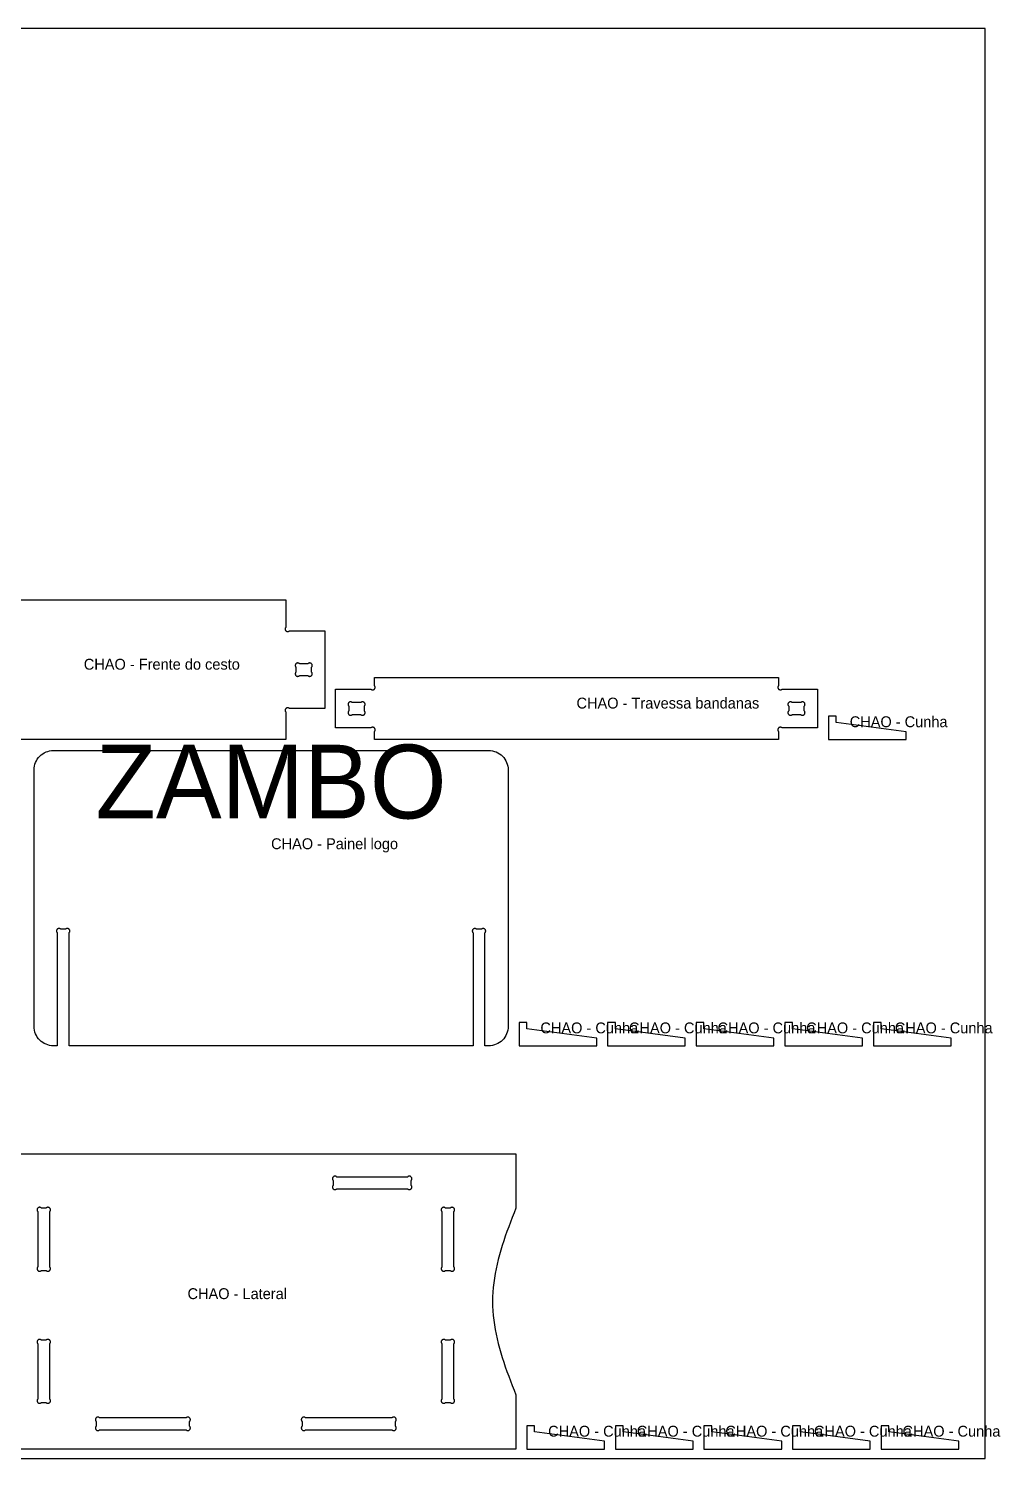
# Model space of a CAD drawing. Header units: millimetres. Extents: x 0 to 2769, y 0 to 1840.
# Drawn here: x 1519 to 2769, y 0 to 1840 of the extents above; entities that cross this region are included whole.
import ezdxf
from ezdxf.enums import TextEntityAlignment as Align

# ---------------------------------------------------------------- set-up
doc = ezdxf.new("R2010")
doc.units = ezdxf.units.MM
for name, color, linetype in [('CHAPA_NAO_CORTAR', 8, 'Continuous'), ('CORTE_EXTERNO', 1, 'Continuous'), ('CORTE_INTERNO', 5, 'Continuous'), ('ETIQUETAS_NAO_CORTAR', 8, 'Continuous'), ('GRAVACAO', 3, 'Continuous')]:
    doc.layers.add(name, color=color, linetype=linetype)

msp = doc.modelspace()

# ---------------------------------------------------------------- linework, layer by layer
at = {"layer": 'CHAPA_NAO_CORTAR'}
msp.add_lwpolyline([(0, 0), (2750, 0), (2750, 1840), (0, 1840)], close=True, dxfattribs=at)
at = {"layer": 'CORTE_EXTERNO'}
for points in [[(1330, 1105), (1850, 1105), (1850, 1069.6), (1849.8, 1069.4), (1849.6, 1069.1), (1849.4, 1068.8), (1849.3, 1068.5), (1849.2, 1068.2), (1849.1, 1067.9), (1849.1, 1067.6), (1849, 1067.3), (1849.1, 1067), (1849.1, 1066.7), (1849.2, 1066.4), (1849.3, 1066.1), (1849.4, 1065.8), (1849.6, 1065.5), (1849.8, 1065.2), (1850, 1065), (1850.2, 1064.8), (1850.5, 1064.6), (1850.8, 1064.4), (1851.1, 1064.3), (1851.4, 1064.2), (1851.7, 1064.1), (1852, 1064.1), (1852.3, 1064), (1852.6, 1064.1), (1852.9, 1064.1), (1853.2, 1064.2), (1853.5, 1064.3), (1853.8, 1064.4), (1854.1, 1064.6), (1854.4, 1064.8), (1854.6, 1065), (1900, 1065), (1900, 965), (1854.6, 965), (1854.4, 965.2), (1854.1, 965.4), (1853.8, 965.6), (1853.5, 965.7), (1853.2, 965.8), (1852.9, 965.9), (1852.6, 965.9), (1852.3, 966), (1852, 965.9), (1851.7, 965.9), (1851.4, 965.8), (1851.1, 965.7), (1850.8, 965.6), (1850.5, 965.4), (1850.2, 965.2), (1850, 965), (1849.8, 964.8), (1849.6, 964.5), (1849.4, 964.2), (1849.3, 963.9), (1849.2, 963.6), (1849.1, 963.3), (1849.1, 963), (1849, 962.7), (1849.1, 962.4), (1849.1, 962.1), (1849.2, 961.8), (1849.3, 961.5), (1849.4, 961.2), (1849.6, 960.9), (1849.8, 960.6), (1850, 960.4), (1850, 925), (1330, 925)], [(646, 392), (2146, 392), (2146, 322), (2146, 322), (2143.6, 316), (2141.3, 310), (2139, 304), (2136.7, 298), (2134.5, 292), (2132.4, 286), (2130.3, 280), (2128.4, 274), (2126.5, 268), (2124.8, 262), (2123.2, 256), (2121.7, 250), (2120.4, 244), (2119.3, 238), (2118.3, 232), (2117.5, 226), (2116.8, 220), (2116.4, 214), (2116.1, 208), (2116, 202), (2116.1, 196), (2116.4, 190), (2116.8, 184), (2117.5, 178), (2118.3, 172), (2119.3, 166), (2120.4, 160), (2121.7, 154), (2123.2, 148), (2124.8, 142), (2126.5, 136), (2128.4, 130), (2130.3, 124), (2132.4, 118), (2134.5, 112), (2136.7, 106), (2139, 100), (2141.3, 94), (2143.6, 88), (2146, 82), (2146, 12), (646, 12)]]:
    msp.add_lwpolyline(points, dxfattribs=at)
for points in [[(1914, 940), (1914, 990), (1959.4, 990), (1959.6, 989.8), (1959.9, 989.6), (1960.2, 989.4), (1960.5, 989.3), (1960.8, 989.2), (1961.1, 989.1), (1961.4, 989.1), (1961.7, 989), (1962, 989.1), (1962.3, 989.1), (1962.6, 989.2), (1962.9, 989.3), (1963.2, 989.4), (1963.5, 989.6), (1963.8, 989.8), (1964, 990), (1964.2, 990.2), (1964.4, 990.5), (1964.6, 990.8), (1964.7, 991.1), (1964.8, 991.4), (1964.9, 991.7), (1964.9, 992), (1965, 992.3), (1964.9, 992.6), (1964.9, 992.9), (1964.8, 993.2), (1964.7, 993.5), (1964.6, 993.8), (1964.4, 994.1), (1964.2, 994.4), (1964, 994.6), (1964, 1005), (2484, 1005), (2484, 994.6), (2483.8, 994.4), (2483.6, 994.1), (2483.4, 993.8), (2483.3, 993.5), (2483.2, 993.2), (2483.1, 992.9), (2483.1, 992.6), (2483, 992.3), (2483.1, 992), (2483.1, 991.7), (2483.2, 991.4), (2483.3, 991.1), (2483.4, 990.8), (2483.6, 990.5), (2483.8, 990.2), (2484, 990), (2484.2, 989.8), (2484.5, 989.6), (2484.8, 989.4), (2485.1, 989.3), (2485.4, 989.2), (2485.7, 989.1), (2486, 989.1), (2486.3, 989), (2486.6, 989.1), (2486.9, 989.1), (2487.2, 989.2), (2487.5, 989.3), (2487.8, 989.4), (2488.1, 989.6), (2488.4, 989.8), (2488.6, 990), (2534, 990), (2534, 940), (2488.6, 940), (2488.4, 940.2), (2488.1, 940.4), (2487.8, 940.6), (2487.5, 940.7), (2487.2, 940.8), (2486.9, 940.9), (2486.6, 940.9), (2486.3, 941), (2486, 940.9), (2485.7, 940.9), (2485.4, 940.8), (2485.1, 940.7), (2484.8, 940.6), (2484.5, 940.4), (2484.2, 940.2), (2484, 940), (2483.8, 939.8), (2483.6, 939.5), (2483.4, 939.2), (2483.3, 938.9), (2483.2, 938.6), (2483.1, 938.3), (2483.1, 938), (2483, 937.7), (2483.1, 937.4), (2483.1, 937.1), (2483.2, 936.8), (2483.3, 936.5), (2483.4, 936.2), (2483.6, 935.9), (2483.8, 935.6), (2484, 935.4), (2484, 925), (1964, 925), (1964, 935.4), (1964.2, 935.6), (1964.4, 935.9), (1964.6, 936.2), (1964.7, 936.5), (1964.8, 936.8), (1964.9, 937.1), (1964.9, 937.4), (1965, 937.7), (1964.9, 938), (1964.9, 938.3), (1964.8, 938.6), (1964.7, 938.9), (1964.6, 939.2), (1964.4, 939.5), (1964.2, 939.8), (1964, 940), (1963.8, 940.2), (1963.5, 940.4), (1963.2, 940.6), (1962.9, 940.7), (1962.6, 940.8), (1962.3, 940.9), (1962, 940.9), (1961.7, 941), (1961.4, 940.9), (1961.1, 940.9), (1960.8, 940.8), (1960.5, 940.7), (1960.2, 940.6), (1959.9, 940.4), (1959.6, 940.2), (1959.4, 940), (1914, 940)], [(2648, 925), (2648, 935), (2558, 947), (2558, 955), (2548, 955), (2548, 925), (2648, 925)], [(1555.8, 531), (1551, 531), (1548.5, 531.1), (1546.1, 531.5), (1543.7, 532.1), (1541.4, 532.9), (1539.2, 534), (1537.1, 535.2), (1535.1, 536.7), (1533.3, 538.3), (1531.7, 540.1), (1530.2, 542.1), (1529, 544.2), (1527.9, 546.4), (1527.1, 548.7), (1526.5, 551.1), (1526.1, 553.5), (1526, 556), (1526, 886), (1526.1, 888.5), (1526.5, 890.9), (1527.1, 893.3), (1527.9, 895.6), (1529, 897.8), (1530.2, 899.9), (1531.7, 901.9), (1533.3, 903.7), (1535.1, 905.3), (1537.1, 906.8), (1539.2, 908), (1541.4, 909.1), (1543.7, 909.9), (1546.1, 910.5), (1548.5, 910.9), (1551, 911), (2111, 911), (2113.5, 910.9), (2115.9, 910.5), (2118.3, 909.9), (2120.6, 909.1), (2122.8, 908), (2124.9, 906.8), (2126.9, 905.3), (2128.7, 903.7), (2130.3, 901.9), (2131.8, 899.9), (2133, 897.8), (2134.1, 895.6), (2134.9, 893.3), (2135.5, 890.9), (2135.9, 888.5), (2136, 886), (2136, 556), (2135.9, 553.5), (2135.5, 551.1), (2134.9, 548.7), (2134.1, 546.4), (2133, 544.2), (2131.8, 542.1), (2130.3, 540.1), (2128.7, 538.3), (2126.9, 536.7), (2124.9, 535.2), (2122.8, 534), (2120.6, 532.9), (2118.3, 532.1), (2115.9, 531.5), (2113.5, 531.1), (2111, 531), (2106.2, 531), (2106.2, 676.4), (2106.4, 676.6), (2106.6, 676.9), (2106.7, 677.2), (2106.9, 677.5), (2107, 677.8), (2107, 678.1), (2107.1, 678.4), (2107.1, 678.7), (2107.1, 679), (2107, 679.3), (2107, 679.6), (2106.9, 679.9), (2106.7, 680.2), (2106.6, 680.5), (2106.4, 680.8), (2106.2, 681), (2105.9, 681.2), (2105.7, 681.4), (2105.4, 681.6), (2105.1, 681.7), (2104.8, 681.8), (2104.5, 681.9), (2104.2, 681.9), (2103.9, 682), (2103.5, 681.9), (2103.2, 681.9), (2102.9, 681.8), (2102.6, 681.7), (2102.3, 681.6), (2102, 681.4), (2101.8, 681.2), (2101.6, 681), (2095.4, 681), (2095.2, 681.2), (2095, 681.4), (2094.7, 681.6), (2094.4, 681.7), (2094.1, 681.8), (2093.8, 681.9), (2093.5, 681.9), (2093.1, 682), (2092.8, 681.9), (2092.5, 681.9), (2092.2, 681.8), (2091.9, 681.7), (2091.6, 681.6), (2091.3, 681.4), (2091.1, 681.2), (2090.8, 681), (2090.6, 680.8), (2090.4, 680.5), (2090.3, 680.2), (2090.1, 679.9), (2090, 679.6), (2090, 679.3), (2089.9, 679), (2089.9, 678.7), (2089.9, 678.4), (2090, 678.1), (2090, 677.8), (2090.1, 677.5), (2090.3, 677.2), (2090.4, 676.9), (2090.6, 676.6), (2090.8, 676.4), (2090.8, 531), (1571.2, 531), (1571.2, 676.4), (1571.4, 676.6), (1571.6, 676.9), (1571.7, 677.2), (1571.9, 677.5), (1572, 677.8), (1572, 678.1), (1572.1, 678.4), (1572.1, 678.7), (1572.1, 679), (1572, 679.3), (1572, 679.6), (1571.9, 679.9), (1571.7, 680.2), (1571.6, 680.5), (1571.4, 680.8), (1571.2, 681), (1570.9, 681.2), (1570.7, 681.4), (1570.4, 681.6), (1570.1, 681.7), (1569.8, 681.8), (1569.5, 681.9), (1569.2, 681.9), (1568.9, 682), (1568.5, 681.9), (1568.2, 681.9), (1567.9, 681.8), (1567.6, 681.7), (1567.3, 681.6), (1567, 681.4), (1566.8, 681.2), (1566.6, 681), (1560.4, 681), (1560.2, 681.2), (1560, 681.4), (1559.7, 681.6), (1559.4, 681.7), (1559.1, 681.8), (1558.8, 681.9), (1558.5, 681.9), (1558.1, 682), (1557.8, 681.9), (1557.5, 681.9), (1557.2, 681.8), (1556.9, 681.7), (1556.6, 681.6), (1556.3, 681.4), (1556.1, 681.2), (1555.8, 681), (1555.6, 680.8), (1555.4, 680.5), (1555.3, 680.2), (1555.1, 679.9), (1555, 679.6), (1555, 679.3), (1554.9, 679), (1554.9, 678.7), (1554.9, 678.4), (1555, 678.1), (1555, 677.8), (1555.1, 677.5), (1555.3, 677.2), (1555.4, 676.9), (1555.6, 676.6), (1555.8, 676.4), (1555.8, 676.4), (1555.8, 531)], [(2250, 531), (2250, 541), (2160, 553), (2160, 561), (2150, 561), (2150, 531), (2250, 531)], [(2364, 531), (2364, 541), (2274, 553), (2274, 561), (2264, 561), (2264, 531), (2364, 531)], [(2478, 531), (2478, 541), (2388, 553), (2388, 561), (2378, 561), (2378, 531), (2478, 531)], [(2592, 531), (2592, 541), (2502, 553), (2502, 561), (2492, 561), (2492, 531), (2592, 531)], [(2706, 531), (2706, 541), (2616, 553), (2616, 561), (2606, 561), (2606, 531), (2706, 531)], [(2260, 12), (2260, 22), (2170, 34), (2170, 42), (2160, 42), (2160, 12), (2260, 12)], [(2374, 12), (2374, 22), (2284, 34), (2284, 42), (2274, 42), (2274, 12), (2374, 12)], [(2488, 12), (2488, 22), (2398, 34), (2398, 42), (2388, 42), (2388, 12), (2488, 12)], [(2602, 12), (2602, 22), (2512, 34), (2512, 42), (2502, 42), (2502, 12), (2602, 12)], [(2716, 12), (2716, 22), (2626, 34), (2626, 42), (2616, 42), (2616, 12), (2716, 12)]]:
    msp.add_lwpolyline(points, close=True, dxfattribs=at)
at = {"layer": 'CORTE_INTERNO'}
for points in [[(1878.4, 1007.4), (1878.6, 1007.1), (1878.9, 1006.9), (1879.2, 1006.8), (1879.5, 1006.6), (1879.8, 1006.5), (1880.1, 1006.5), (1880.4, 1006.4), (1880.7, 1006.4), (1881, 1006.4), (1881.3, 1006.5), (1881.6, 1006.5), (1881.9, 1006.6), (1882.2, 1006.8), (1882.5, 1006.9), (1882.8, 1007.1), (1883, 1007.4), (1883.2, 1007.6), (1883.4, 1007.8), (1883.6, 1008.1), (1883.7, 1008.4), (1883.8, 1008.7), (1883.9, 1009), (1883.9, 1009.3), (1884, 1009.6), (1883.9, 1010), (1883.9, 1010.3), (1883.8, 1010.6), (1883.7, 1010.9), (1883.6, 1011.2), (1883.4, 1011.5), (1883.2, 1011.7), (1883, 1011.9), (1883, 1018.1), (1883.2, 1018.3), (1883.4, 1018.5), (1883.6, 1018.8), (1883.7, 1019.1), (1883.8, 1019.4), (1883.9, 1019.7), (1883.9, 1020), (1884, 1020.4), (1883.9, 1020.7), (1883.9, 1021), (1883.8, 1021.3), (1883.7, 1021.6), (1883.6, 1021.9), (1883.4, 1022.2), (1883.2, 1022.4), (1883, 1022.6), (1882.8, 1022.9), (1882.5, 1023.1), (1882.2, 1023.2), (1881.9, 1023.4), (1881.6, 1023.5), (1881.3, 1023.5), (1881, 1023.6), (1880.7, 1023.6), (1880.4, 1023.6), (1880.1, 1023.5), (1879.8, 1023.5), (1879.5, 1023.4), (1879.2, 1023.2), (1878.9, 1023.1), (1878.6, 1022.9), (1878.4, 1022.6), (1867.6, 1022.6), (1867.4, 1022.9), (1867.1, 1023.1), (1866.8, 1023.2), (1866.5, 1023.4), (1866.2, 1023.5), (1865.9, 1023.5), (1865.6, 1023.6), (1865.3, 1023.6), (1865, 1023.6), (1864.7, 1023.5), (1864.4, 1023.5), (1864.1, 1023.4), (1863.8, 1023.2), (1863.5, 1023.1), (1863.2, 1022.9), (1863, 1022.6), (1862.8, 1022.4), (1862.6, 1022.2), (1862.4, 1021.9), (1862.3, 1021.6), (1862.2, 1021.3), (1862.1, 1021), (1862.1, 1020.7), (1862, 1020.4), (1862.1, 1020), (1862.1, 1019.7), (1862.2, 1019.4), (1862.3, 1019.1), (1862.4, 1018.8), (1862.6, 1018.5), (1862.8, 1018.3), (1863, 1018.1), (1863, 1011.9), (1862.8, 1011.7), (1862.6, 1011.5), (1862.4, 1011.2), (1862.3, 1010.9), (1862.2, 1010.6), (1862.1, 1010.3), (1862.1, 1010), (1862, 1009.6), (1862.1, 1009.3), (1862.1, 1009), (1862.2, 1008.7), (1862.3, 1008.4), (1862.4, 1008.1), (1862.6, 1007.8), (1862.8, 1007.6), (1863, 1007.4), (1863.2, 1007.1), (1863.5, 1006.9), (1863.8, 1006.8), (1864.1, 1006.6), (1864.4, 1006.5), (1864.7, 1006.5), (1865, 1006.4), (1865.3, 1006.4), (1865.6, 1006.4), (1865.9, 1006.5), (1866.2, 1006.5), (1866.5, 1006.6), (1866.8, 1006.8), (1867.1, 1006.9), (1867.4, 1007.1), (1867.6, 1007.4), (1878.4, 1007.4)], [(1946.4, 957.4), (1946.6, 957.1), (1946.9, 956.9), (1947.2, 956.8), (1947.5, 956.6), (1947.8, 956.5), (1948.1, 956.5), (1948.4, 956.4), (1948.7, 956.4), (1949, 956.4), (1949.3, 956.5), (1949.6, 956.5), (1949.9, 956.6), (1950.2, 956.8), (1950.5, 956.9), (1950.8, 957.1), (1951, 957.4), (1951.2, 957.6), (1951.4, 957.8), (1951.6, 958.1), (1951.7, 958.4), (1951.8, 958.7), (1951.9, 959), (1951.9, 959.3), (1952, 959.6), (1951.9, 960), (1951.9, 960.3), (1951.8, 960.6), (1951.7, 960.9), (1951.6, 961.2), (1951.4, 961.5), (1951.2, 961.7), (1951, 961.9), (1951, 968.1), (1951.2, 968.3), (1951.4, 968.5), (1951.6, 968.8), (1951.7, 969.1), (1951.8, 969.4), (1951.9, 969.7), (1951.9, 970), (1952, 970.4), (1951.9, 970.7), (1951.9, 971), (1951.8, 971.3), (1951.7, 971.6), (1951.6, 971.9), (1951.4, 972.2), (1951.2, 972.4), (1951, 972.6), (1950.8, 972.9), (1950.5, 973.1), (1950.2, 973.2), (1949.9, 973.4), (1949.6, 973.5), (1949.3, 973.5), (1949, 973.6), (1948.7, 973.6), (1948.4, 973.6), (1948.1, 973.5), (1947.8, 973.5), (1947.5, 973.4), (1947.2, 973.2), (1946.9, 973.1), (1946.6, 972.9), (1946.4, 972.6), (1935.6, 972.6), (1935.4, 972.9), (1935.1, 973.1), (1934.8, 973.2), (1934.5, 973.4), (1934.2, 973.5), (1933.9, 973.5), (1933.6, 973.6), (1933.3, 973.6), (1933, 973.6), (1932.7, 973.5), (1932.4, 973.5), (1932.1, 973.4), (1931.8, 973.2), (1931.5, 973.1), (1931.2, 972.9), (1931, 972.6), (1930.8, 972.4), (1930.6, 972.2), (1930.4, 971.9), (1930.3, 971.6), (1930.2, 971.3), (1930.1, 971), (1930.1, 970.7), (1930, 970.4), (1930.1, 970), (1930.1, 969.7), (1930.2, 969.4), (1930.3, 969.1), (1930.4, 968.8), (1930.6, 968.5), (1930.8, 968.3), (1931, 968.1), (1931, 961.9), (1930.8, 961.7), (1930.6, 961.5), (1930.4, 961.2), (1930.3, 960.9), (1930.2, 960.6), (1930.1, 960.3), (1930.1, 960), (1930, 959.6), (1930.1, 959.3), (1930.1, 959), (1930.2, 958.7), (1930.3, 958.4), (1930.4, 958.1), (1930.6, 957.8), (1930.8, 957.6), (1931, 957.4), (1931.2, 957.1), (1931.5, 956.9), (1931.8, 956.8), (1932.1, 956.6), (1932.4, 956.5), (1932.7, 956.5), (1933, 956.4), (1933.3, 956.4), (1933.6, 956.4), (1933.9, 956.5), (1934.2, 956.5), (1934.5, 956.6), (1934.8, 956.8), (1935.1, 956.9), (1935.4, 957.1), (1935.6, 957.4), (1946.4, 957.4)], [(2512.4, 957.4), (2512.6, 957.1), (2512.9, 956.9), (2513.2, 956.8), (2513.5, 956.6), (2513.8, 956.5), (2514.1, 956.5), (2514.4, 956.4), (2514.7, 956.4), (2515, 956.4), (2515.3, 956.5), (2515.6, 956.5), (2515.9, 956.6), (2516.2, 956.8), (2516.5, 956.9), (2516.8, 957.1), (2517, 957.4), (2517.2, 957.6), (2517.4, 957.8), (2517.6, 958.1), (2517.7, 958.4), (2517.8, 958.7), (2517.9, 959), (2517.9, 959.3), (2518, 959.6), (2517.9, 960), (2517.9, 960.3), (2517.8, 960.6), (2517.7, 960.9), (2517.6, 961.2), (2517.4, 961.5), (2517.2, 961.7), (2517, 961.9), (2517, 968.1), (2517.2, 968.3), (2517.4, 968.5), (2517.6, 968.8), (2517.7, 969.1), (2517.8, 969.4), (2517.9, 969.7), (2517.9, 970), (2518, 970.4), (2517.9, 970.7), (2517.9, 971), (2517.8, 971.3), (2517.7, 971.6), (2517.6, 971.9), (2517.4, 972.2), (2517.2, 972.4), (2517, 972.6), (2516.8, 972.9), (2516.5, 973.1), (2516.2, 973.2), (2515.9, 973.4), (2515.6, 973.5), (2515.3, 973.5), (2515, 973.6), (2514.7, 973.6), (2514.4, 973.6), (2514.1, 973.5), (2513.8, 973.5), (2513.5, 973.4), (2513.2, 973.2), (2512.9, 973.1), (2512.6, 972.9), (2512.4, 972.6), (2501.6, 972.6), (2501.4, 972.9), (2501.1, 973.1), (2500.8, 973.2), (2500.5, 973.4), (2500.2, 973.5), (2499.9, 973.5), (2499.6, 973.6), (2499.3, 973.6), (2499, 973.6), (2498.7, 973.5), (2498.4, 973.5), (2498.1, 973.4), (2497.8, 973.2), (2497.5, 973.1), (2497.2, 972.9), (2497, 972.6), (2496.8, 972.4), (2496.6, 972.2), (2496.4, 971.9), (2496.3, 971.6), (2496.2, 971.3), (2496.1, 971), (2496.1, 970.7), (2496, 970.4), (2496.1, 970), (2496.1, 969.7), (2496.2, 969.4), (2496.3, 969.1), (2496.4, 968.8), (2496.6, 968.5), (2496.8, 968.3), (2497, 968.1), (2497, 961.9), (2496.8, 961.7), (2496.6, 961.5), (2496.4, 961.2), (2496.3, 960.9), (2496.2, 960.6), (2496.1, 960.3), (2496.1, 960), (2496, 959.6), (2496.1, 959.3), (2496.1, 959), (2496.2, 958.7), (2496.3, 958.4), (2496.4, 958.1), (2496.6, 957.8), (2496.8, 957.6), (2497, 957.4), (2497.2, 957.1), (2497.5, 956.9), (2497.8, 956.8), (2498.1, 956.6), (2498.4, 956.5), (2498.7, 956.5), (2499, 956.4), (2499.3, 956.4), (2499.6, 956.4), (2499.9, 956.5), (2500.2, 956.5), (2500.5, 956.6), (2500.8, 956.8), (2501.1, 956.9), (2501.4, 957.1), (2501.6, 957.4), (2512.4, 957.4)], [(1915.4, 362.1), (1915.2, 362.4), (1915, 362.6), (1914.7, 362.7), (1914.4, 362.9), (1914.1, 363), (1913.8, 363), (1913.5, 363.1), (1913.1, 363.1), (1912.8, 363.1), (1912.5, 363), (1912.2, 363), (1911.9, 362.9), (1911.6, 362.7), (1911.3, 362.6), (1911.1, 362.4), (1910.8, 362.1), (1910.6, 361.9), (1910.4, 361.7), (1910.3, 361.4), (1910.1, 361.1), (1910, 360.8), (1910, 360.5), (1909.9, 360.2), (1909.9, 359.9), (1909.9, 359.5), (1910, 359.2), (1910, 358.9), (1910.1, 358.6), (1910.3, 358.3), (1910.4, 358), (1910.6, 357.8), (1910.8, 357.6), (1910.8, 351.4), (1910.6, 351.2), (1910.4, 351), (1910.3, 350.7), (1910.1, 350.4), (1910, 350.1), (1910, 349.8), (1909.9, 349.5), (1909.9, 349.1), (1909.9, 348.8), (1910, 348.5), (1910, 348.2), (1910.1, 347.9), (1910.3, 347.6), (1910.4, 347.3), (1910.6, 347.1), (1910.8, 346.9), (1911.1, 346.6), (1911.3, 346.4), (1911.6, 346.3), (1911.9, 346.1), (1912.2, 346), (1912.5, 346), (1912.8, 345.9), (1913.1, 345.9), (1913.5, 345.9), (1913.8, 346), (1914.1, 346), (1914.4, 346.1), (1914.7, 346.3), (1915, 346.4), (1915.2, 346.6), (1915.4, 346.9), (2006.6, 346.9), (2006.8, 346.6), (2007, 346.4), (2007.3, 346.3), (2007.6, 346.1), (2007.9, 346), (2008.2, 346), (2008.5, 345.9), (2008.9, 345.9), (2009.2, 345.9), (2009.5, 346), (2009.8, 346), (2010.1, 346.1), (2010.4, 346.3), (2010.7, 346.4), (2010.9, 346.6), (2011.2, 346.9), (2011.4, 347.1), (2011.6, 347.3), (2011.7, 347.6), (2011.9, 347.9), (2012, 348.2), (2012, 348.5), (2012.1, 348.8), (2012.1, 349.1), (2012.1, 349.5), (2012, 349.8), (2012, 350.1), (2011.9, 350.4), (2011.7, 350.7), (2011.6, 351), (2011.4, 351.2), (2011.2, 351.4), (2011.2, 357.6), (2011.4, 357.8), (2011.6, 358), (2011.7, 358.3), (2011.9, 358.6), (2012, 358.9), (2012, 359.2), (2012.1, 359.5), (2012.1, 359.9), (2012.1, 360.2), (2012, 360.5), (2012, 360.8), (2011.9, 361.1), (2011.7, 361.4), (2011.6, 361.7), (2011.4, 361.9), (2011.2, 362.1), (2010.9, 362.4), (2010.7, 362.6), (2010.4, 362.7), (2010.1, 362.9), (2009.8, 363), (2009.5, 363), (2009.2, 363.1), (2008.9, 363.1), (2008.5, 363.1), (2008.2, 363), (2007.9, 363), (2007.6, 362.9), (2007.3, 362.7), (2007, 362.6), (2006.8, 362.4), (2006.6, 362.1), (1915.4, 362.1)], [(1530.8, 246.4), (1530.6, 246.2), (1530.4, 246), (1530.3, 245.7), (1530.1, 245.4), (1530, 245.1), (1530, 244.8), (1529.9, 244.5), (1529.9, 244.1), (1529.9, 243.8), (1530, 243.5), (1530, 243.2), (1530.1, 242.9), (1530.3, 242.6), (1530.4, 242.3), (1530.6, 242.1), (1530.8, 241.8), (1531.1, 241.6), (1531.3, 241.4), (1531.6, 241.3), (1531.9, 241.1), (1532.2, 241), (1532.5, 241), (1532.8, 240.9), (1533.1, 240.9), (1533.5, 240.9), (1533.8, 241), (1534.1, 241), (1534.4, 241.1), (1534.7, 241.3), (1535, 241.4), (1535.2, 241.6), (1535.4, 241.8), (1541.6, 241.8), (1541.8, 241.6), (1542, 241.4), (1542.3, 241.3), (1542.6, 241.1), (1542.9, 241), (1543.2, 241), (1543.5, 240.9), (1543.9, 240.9), (1544.2, 240.9), (1544.5, 241), (1544.8, 241), (1545.1, 241.1), (1545.4, 241.3), (1545.7, 241.4), (1545.9, 241.6), (1546.2, 241.8), (1546.4, 242.1), (1546.6, 242.3), (1546.7, 242.6), (1546.9, 242.9), (1547, 243.2), (1547, 243.5), (1547.1, 243.8), (1547.1, 244.1), (1547.1, 244.5), (1547, 244.8), (1547, 245.1), (1546.9, 245.4), (1546.7, 245.7), (1546.6, 246), (1546.4, 246.2), (1546.2, 246.4), (1546.2, 317.6), (1546.4, 317.8), (1546.6, 318), (1546.7, 318.3), (1546.9, 318.6), (1547, 318.9), (1547, 319.2), (1547.1, 319.5), (1547.1, 319.9), (1547.1, 320.2), (1547, 320.5), (1547, 320.8), (1546.9, 321.1), (1546.7, 321.4), (1546.6, 321.7), (1546.4, 321.9), (1546.2, 322.1), (1545.9, 322.4), (1545.7, 322.6), (1545.4, 322.7), (1545.1, 322.9), (1544.8, 323), (1544.5, 323), (1544.2, 323.1), (1543.9, 323.1), (1543.5, 323.1), (1543.2, 323), (1542.9, 323), (1542.6, 322.9), (1542.3, 322.7), (1542, 322.6), (1541.8, 322.4), (1541.6, 322.1), (1535.4, 322.1), (1535.2, 322.4), (1535, 322.6), (1534.7, 322.7), (1534.4, 322.9), (1534.1, 323), (1533.8, 323), (1533.5, 323.1), (1533.1, 323.1), (1532.8, 323.1), (1532.5, 323), (1532.2, 323), (1531.9, 322.9), (1531.6, 322.7), (1531.3, 322.6), (1531.1, 322.4), (1530.8, 322.1), (1530.6, 321.9), (1530.4, 321.7), (1530.3, 321.4), (1530.1, 321.1), (1530, 320.8), (1530, 320.5), (1529.9, 320.2), (1529.9, 319.9), (1529.9, 319.5), (1530, 319.2), (1530, 318.9), (1530.1, 318.6), (1530.3, 318.3), (1530.4, 318), (1530.6, 317.8), (1530.8, 317.6), (1530.8, 246.4)], [(2055.4, 322.1), (2055.2, 322.4), (2055, 322.6), (2054.7, 322.7), (2054.4, 322.9), (2054.1, 323), (2053.8, 323), (2053.5, 323.1), (2053.1, 323.1), (2052.8, 323.1), (2052.5, 323), (2052.2, 323), (2051.9, 322.9), (2051.6, 322.7), (2051.3, 322.6), (2051.1, 322.4), (2050.8, 322.1), (2050.6, 321.9), (2050.4, 321.7), (2050.3, 321.4), (2050.1, 321.1), (2050, 320.8), (2050, 320.5), (2049.9, 320.2), (2049.9, 319.9), (2049.9, 319.5), (2050, 319.2), (2050, 318.9), (2050.1, 318.6), (2050.3, 318.3), (2050.4, 318), (2050.6, 317.8), (2050.8, 317.6), (2050.8, 246.4), (2050.6, 246.2), (2050.4, 246), (2050.3, 245.7), (2050.1, 245.4), (2050, 245.1), (2050, 244.8), (2049.9, 244.5), (2049.9, 244.1), (2049.9, 243.8), (2050, 243.5), (2050, 243.2), (2050.1, 242.9), (2050.3, 242.6), (2050.4, 242.3), (2050.6, 242.1), (2050.8, 241.8), (2051.1, 241.6), (2051.3, 241.4), (2051.6, 241.3), (2051.9, 241.1), (2052.2, 241), (2052.5, 241), (2052.8, 240.9), (2053.1, 240.9), (2053.5, 240.9), (2053.8, 241), (2054.1, 241), (2054.4, 241.1), (2054.7, 241.3), (2055, 241.4), (2055.2, 241.6), (2055.4, 241.8), (2061.6, 241.8), (2061.8, 241.6), (2062, 241.4), (2062.3, 241.3), (2062.6, 241.1), (2062.9, 241), (2063.2, 241), (2063.5, 240.9), (2063.9, 240.9), (2064.2, 240.9), (2064.5, 241), (2064.8, 241), (2065.1, 241.1), (2065.4, 241.3), (2065.7, 241.4), (2065.9, 241.6), (2066.2, 241.8), (2066.4, 242.1), (2066.6, 242.3), (2066.7, 242.6), (2066.9, 242.9), (2067, 243.2), (2067, 243.5), (2067.1, 243.8), (2067.1, 244.1), (2067.1, 244.5), (2067, 244.8), (2067, 245.1), (2066.9, 245.4), (2066.7, 245.7), (2066.6, 246), (2066.4, 246.2), (2066.2, 246.4), (2066.2, 317.6), (2066.4, 317.8), (2066.6, 318), (2066.7, 318.3), (2066.9, 318.6), (2067, 318.9), (2067, 319.2), (2067.1, 319.5), (2067.1, 319.9), (2067.1, 320.2), (2067, 320.5), (2067, 320.8), (2066.9, 321.1), (2066.7, 321.4), (2066.6, 321.7), (2066.4, 321.9), (2066.2, 322.1), (2065.9, 322.4), (2065.7, 322.6), (2065.4, 322.7), (2065.1, 322.9), (2064.8, 323), (2064.5, 323), (2064.2, 323.1), (2063.9, 323.1), (2063.5, 323.1), (2063.2, 323), (2062.9, 323), (2062.6, 322.9), (2062.3, 322.7), (2062, 322.6), (2061.8, 322.4), (2061.6, 322.1), (2055.4, 322.1)], [(1535.4, 152.2), (1535.2, 152.4), (1535, 152.6), (1534.7, 152.7), (1534.4, 152.9), (1534.1, 153), (1533.8, 153), (1533.5, 153.1), (1533.1, 153.1), (1532.8, 153.1), (1532.5, 153), (1532.2, 153), (1531.9, 152.9), (1531.6, 152.7), (1531.3, 152.6), (1531.1, 152.4), (1530.8, 152.2), (1530.6, 151.9), (1530.4, 151.7), (1530.3, 151.4), (1530.1, 151.1), (1530, 150.8), (1530, 150.5), (1529.9, 150.2), (1529.9, 149.9), (1529.9, 149.5), (1530, 149.2), (1530, 148.9), (1530.1, 148.6), (1530.3, 148.3), (1530.4, 148), (1530.6, 147.8), (1530.8, 147.6), (1530.8, 76.4), (1530.6, 76.2), (1530.4, 76), (1530.3, 75.7), (1530.1, 75.4), (1530, 75.1), (1530, 74.8), (1529.9, 74.5), (1529.9, 74.1), (1529.9, 73.8), (1530, 73.5), (1530, 73.2), (1530.1, 72.9), (1530.3, 72.6), (1530.4, 72.3), (1530.6, 72.1), (1530.8, 71.8), (1531.1, 71.6), (1531.3, 71.4), (1531.6, 71.3), (1531.9, 71.1), (1532.2, 71), (1532.5, 71), (1532.8, 70.9), (1533.1, 70.9), (1533.5, 70.9), (1533.8, 71), (1534.1, 71), (1534.4, 71.1), (1534.7, 71.3), (1535, 71.4), (1535.2, 71.6), (1535.4, 71.8), (1541.6, 71.8), (1541.8, 71.6), (1542, 71.4), (1542.3, 71.3), (1542.6, 71.1), (1542.9, 71), (1543.2, 71), (1543.5, 70.9), (1543.9, 70.9), (1544.2, 70.9), (1544.5, 71), (1544.8, 71), (1545.1, 71.1), (1545.4, 71.3), (1545.7, 71.4), (1545.9, 71.6), (1546.2, 71.8), (1546.4, 72.1), (1546.6, 72.3), (1546.7, 72.6), (1546.9, 72.9), (1547, 73.2), (1547, 73.5), (1547.1, 73.8), (1547.1, 74.1), (1547.1, 74.5), (1547, 74.8), (1547, 75.1), (1546.9, 75.4), (1546.7, 75.7), (1546.6, 76), (1546.4, 76.2), (1546.2, 76.4), (1546.2, 147.6), (1546.4, 147.8), (1546.6, 148), (1546.7, 148.3), (1546.9, 148.6), (1547, 148.9), (1547, 149.2), (1547.1, 149.5), (1547.1, 149.9), (1547.1, 150.2), (1547, 150.5), (1547, 150.8), (1546.9, 151.1), (1546.7, 151.4), (1546.6, 151.7), (1546.4, 151.9), (1546.2, 152.2), (1545.9, 152.4), (1545.7, 152.6), (1545.4, 152.7), (1545.1, 152.9), (1544.8, 153), (1544.5, 153), (1544.2, 153.1), (1543.9, 153.1), (1543.5, 153.1), (1543.2, 153), (1542.9, 153), (1542.6, 152.9), (1542.3, 152.7), (1542, 152.6), (1541.8, 152.4), (1541.6, 152.2), (1535.4, 152.2)], [(2050.8, 76.4), (2050.6, 76.2), (2050.4, 76), (2050.3, 75.7), (2050.1, 75.4), (2050, 75.1), (2050, 74.8), (2049.9, 74.5), (2049.9, 74.1), (2049.9, 73.8), (2050, 73.5), (2050, 73.2), (2050.1, 72.9), (2050.3, 72.6), (2050.4, 72.3), (2050.6, 72.1), (2050.8, 71.8), (2051.1, 71.6), (2051.3, 71.4), (2051.6, 71.3), (2051.9, 71.1), (2052.2, 71), (2052.5, 71), (2052.8, 70.9), (2053.1, 70.9), (2053.5, 70.9), (2053.8, 71), (2054.1, 71), (2054.4, 71.1), (2054.7, 71.3), (2055, 71.4), (2055.2, 71.6), (2055.4, 71.8), (2061.6, 71.8), (2061.8, 71.6), (2062, 71.4), (2062.3, 71.3), (2062.6, 71.1), (2062.9, 71), (2063.2, 71), (2063.5, 70.9), (2063.9, 70.9), (2064.2, 70.9), (2064.5, 71), (2064.8, 71), (2065.1, 71.1), (2065.4, 71.3), (2065.7, 71.4), (2065.9, 71.6), (2066.2, 71.8), (2066.4, 72.1), (2066.6, 72.3), (2066.7, 72.6), (2066.9, 72.9), (2067, 73.2), (2067, 73.5), (2067.1, 73.8), (2067.1, 74.1), (2067.1, 74.5), (2067, 74.8), (2067, 75.1), (2066.9, 75.4), (2066.7, 75.7), (2066.6, 76), (2066.4, 76.2), (2066.2, 76.4), (2066.2, 147.6), (2066.4, 147.8), (2066.6, 148), (2066.7, 148.3), (2066.9, 148.6), (2067, 148.9), (2067, 149.2), (2067.1, 149.5), (2067.1, 149.9), (2067.1, 150.2), (2067, 150.5), (2067, 150.8), (2066.9, 151.1), (2066.7, 151.4), (2066.6, 151.7), (2066.4, 151.9), (2066.2, 152.2), (2065.9, 152.4), (2065.7, 152.6), (2065.4, 152.7), (2065.1, 152.9), (2064.8, 153), (2064.5, 153), (2064.2, 153.1), (2063.9, 153.1), (2063.5, 153.1), (2063.2, 153), (2062.9, 153), (2062.6, 152.9), (2062.3, 152.7), (2062, 152.6), (2061.8, 152.4), (2061.6, 152.2), (2055.4, 152.2), (2055.2, 152.4), (2055, 152.6), (2054.7, 152.7), (2054.4, 152.9), (2054.1, 153), (2053.8, 153), (2053.5, 153.1), (2053.1, 153.1), (2052.8, 153.1), (2052.5, 153), (2052.2, 153), (2051.9, 152.9), (2051.6, 152.7), (2051.3, 152.6), (2051.1, 152.4), (2050.8, 152.2), (2050.6, 151.9), (2050.4, 151.7), (2050.3, 151.4), (2050.1, 151.1), (2050, 150.8), (2050, 150.5), (2049.9, 150.2), (2049.9, 149.9), (2049.9, 149.5), (2050, 149.2), (2050, 148.9), (2050.1, 148.6), (2050.3, 148.3), (2050.4, 148), (2050.6, 147.8), (2050.8, 147.6), (2050.8, 76.4)], [(1605.8, 41.4), (1605.6, 41.2), (1605.4, 41), (1605.3, 40.7), (1605.1, 40.4), (1605, 40.1), (1605, 39.8), (1604.9, 39.5), (1604.9, 39.1), (1604.9, 38.8), (1605, 38.5), (1605, 38.2), (1605.1, 37.9), (1605.3, 37.6), (1605.4, 37.3), (1605.6, 37.1), (1605.8, 36.9), (1606.1, 36.6), (1606.3, 36.4), (1606.6, 36.3), (1606.9, 36.1), (1607.2, 36), (1607.5, 36), (1607.8, 35.9), (1608.1, 35.9), (1608.5, 35.9), (1608.8, 36), (1609.1, 36), (1609.4, 36.1), (1609.7, 36.3), (1610, 36.4), (1610.2, 36.6), (1610.4, 36.9), (1721.6, 36.9), (1721.8, 36.6), (1722, 36.4), (1722.3, 36.3), (1722.6, 36.1), (1722.9, 36), (1723.2, 36), (1723.5, 35.9), (1723.9, 35.9), (1724.2, 35.9), (1724.5, 36), (1724.8, 36), (1725.1, 36.1), (1725.4, 36.3), (1725.7, 36.4), (1725.9, 36.6), (1726.2, 36.9), (1726.4, 37.1), (1726.6, 37.3), (1726.7, 37.6), (1726.9, 37.9), (1727, 38.2), (1727, 38.5), (1727.1, 38.8), (1727.1, 39.1), (1727.1, 39.5), (1727, 39.8), (1727, 40.1), (1726.9, 40.4), (1726.7, 40.7), (1726.6, 41), (1726.4, 41.2), (1726.2, 41.4), (1726.2, 47.6), (1726.4, 47.8), (1726.6, 48), (1726.7, 48.3), (1726.9, 48.6), (1727, 48.9), (1727, 49.2), (1727.1, 49.5), (1727.1, 49.9), (1727.1, 50.2), (1727, 50.5), (1727, 50.8), (1726.9, 51.1), (1726.7, 51.4), (1726.6, 51.7), (1726.4, 51.9), (1726.2, 52.1), (1725.9, 52.4), (1725.7, 52.6), (1725.4, 52.7), (1725.1, 52.9), (1724.8, 53), (1724.5, 53), (1724.2, 53.1), (1723.9, 53.1), (1723.5, 53.1), (1723.2, 53), (1722.9, 53), (1722.6, 52.9), (1722.3, 52.7), (1722, 52.6), (1721.8, 52.4), (1721.6, 52.1), (1610.4, 52.1), (1610.2, 52.4), (1610, 52.6), (1609.7, 52.7), (1609.4, 52.9), (1609.1, 53), (1608.8, 53), (1608.5, 53.1), (1608.1, 53.1), (1607.8, 53.1), (1607.5, 53), (1607.2, 53), (1606.9, 52.9), (1606.6, 52.7), (1606.3, 52.6), (1606.1, 52.4), (1605.8, 52.1), (1605.6, 51.9), (1605.4, 51.7), (1605.3, 51.4), (1605.1, 51.1), (1605, 50.8), (1605, 50.5), (1604.9, 50.2), (1604.9, 49.9), (1604.9, 49.5), (1605, 49.2), (1605, 48.9), (1605.1, 48.6), (1605.3, 48.3), (1605.4, 48), (1605.6, 47.8), (1605.8, 47.6), (1605.8, 41.4)], [(1870.8, 41.4), (1870.6, 41.2), (1870.4, 41), (1870.3, 40.7), (1870.1, 40.4), (1870, 40.1), (1870, 39.8), (1869.9, 39.5), (1869.9, 39.1), (1869.9, 38.8), (1870, 38.5), (1870, 38.2), (1870.1, 37.9), (1870.3, 37.6), (1870.4, 37.3), (1870.6, 37.1), (1870.8, 36.9), (1871.1, 36.6), (1871.3, 36.4), (1871.6, 36.3), (1871.9, 36.1), (1872.2, 36), (1872.5, 36), (1872.8, 35.9), (1873.1, 35.9), (1873.5, 35.9), (1873.8, 36), (1874.1, 36), (1874.4, 36.1), (1874.7, 36.3), (1875, 36.4), (1875.2, 36.6), (1875.4, 36.9), (1986.6, 36.9), (1986.8, 36.6), (1987, 36.4), (1987.3, 36.3), (1987.6, 36.1), (1987.9, 36), (1988.2, 36), (1988.5, 35.9), (1988.9, 35.9), (1989.2, 35.9), (1989.5, 36), (1989.8, 36), (1990.1, 36.1), (1990.4, 36.3), (1990.7, 36.4), (1990.9, 36.6), (1991.2, 36.9), (1991.4, 37.1), (1991.6, 37.3), (1991.7, 37.6), (1991.9, 37.9), (1992, 38.2), (1992, 38.5), (1992.1, 38.8), (1992.1, 39.1), (1992.1, 39.5), (1992, 39.8), (1992, 40.1), (1991.9, 40.4), (1991.7, 40.7), (1991.6, 41), (1991.4, 41.2), (1991.2, 41.4), (1991.2, 47.6), (1991.4, 47.8), (1991.6, 48), (1991.7, 48.3), (1991.9, 48.6), (1992, 48.9), (1992, 49.2), (1992.1, 49.5), (1992.1, 49.9), (1992.1, 50.2), (1992, 50.5), (1992, 50.8), (1991.9, 51.1), (1991.7, 51.4), (1991.6, 51.7), (1991.4, 51.9), (1991.2, 52.1), (1990.9, 52.4), (1990.7, 52.6), (1990.4, 52.7), (1990.1, 52.9), (1989.8, 53), (1989.5, 53), (1989.2, 53.1), (1988.9, 53.1), (1988.5, 53.1), (1988.2, 53), (1987.9, 53), (1987.6, 52.9), (1987.3, 52.7), (1987, 52.6), (1986.8, 52.4), (1986.6, 52.1), (1875.4, 52.1), (1875.2, 52.4), (1875, 52.6), (1874.7, 52.7), (1874.4, 52.9), (1874.1, 53), (1873.8, 53), (1873.5, 53.1), (1873.1, 53.1), (1872.8, 53.1), (1872.5, 53), (1872.2, 53), (1871.9, 52.9), (1871.6, 52.7), (1871.3, 52.6), (1871.1, 52.4), (1870.8, 52.1), (1870.6, 51.9), (1870.4, 51.7), (1870.3, 51.4), (1870.1, 51.1), (1870, 50.8), (1870, 50.5), (1869.9, 50.2), (1869.9, 49.9), (1869.9, 49.5), (1870, 49.2), (1870, 48.9), (1870.1, 48.6), (1870.3, 48.3), (1870.4, 48), (1870.6, 47.8), (1870.8, 47.6), (1870.8, 41.4)]]:
    msp.add_lwpolyline(points, close=True, dxfattribs=at)

# ---------------------------------------------------------------- texts
at = {"layer": 'ETIQUETAS_NAO_CORTAR'}
for s, p in [('CHAO - Frente do cesto', (1590, 1015)), ('CHAO - Travessa bandanas', (2224, 965)), ('CHAO - Cunha', (2575.5, 941)), ('CHAO - Painel logo', (1831, 784)), ('CHAO - Cunha', (2177.5, 547)), ('CHAO - Cunha', (2291.5, 547)), ('CHAO - Cunha', (2405.5, 547)), ('CHAO - Cunha', (2519.5, 547)), ('CHAO - Cunha', (2633.5, 547)), ('CHAO - Lateral', (1723.5, 205)), ('CHAO - Cunha', (2187.5, 28)), ('CHAO - Cunha', (2301.5, 28)), ('CHAO - Cunha', (2415.5, 28)), ('CHAO - Cunha', (2529.5, 28)), ('CHAO - Cunha', (2643.5, 28))]:
    msp.add_text(s, height=14, dxfattribs=at).set_placement(p)
at = {"layer": 'GRAVACAO'}
msp.add_text('ZAMBO', height=95, dxfattribs=at).set_placement((1831, 871), align=Align.MIDDLE_CENTER)

doc.saveas('drawing.dxf')
